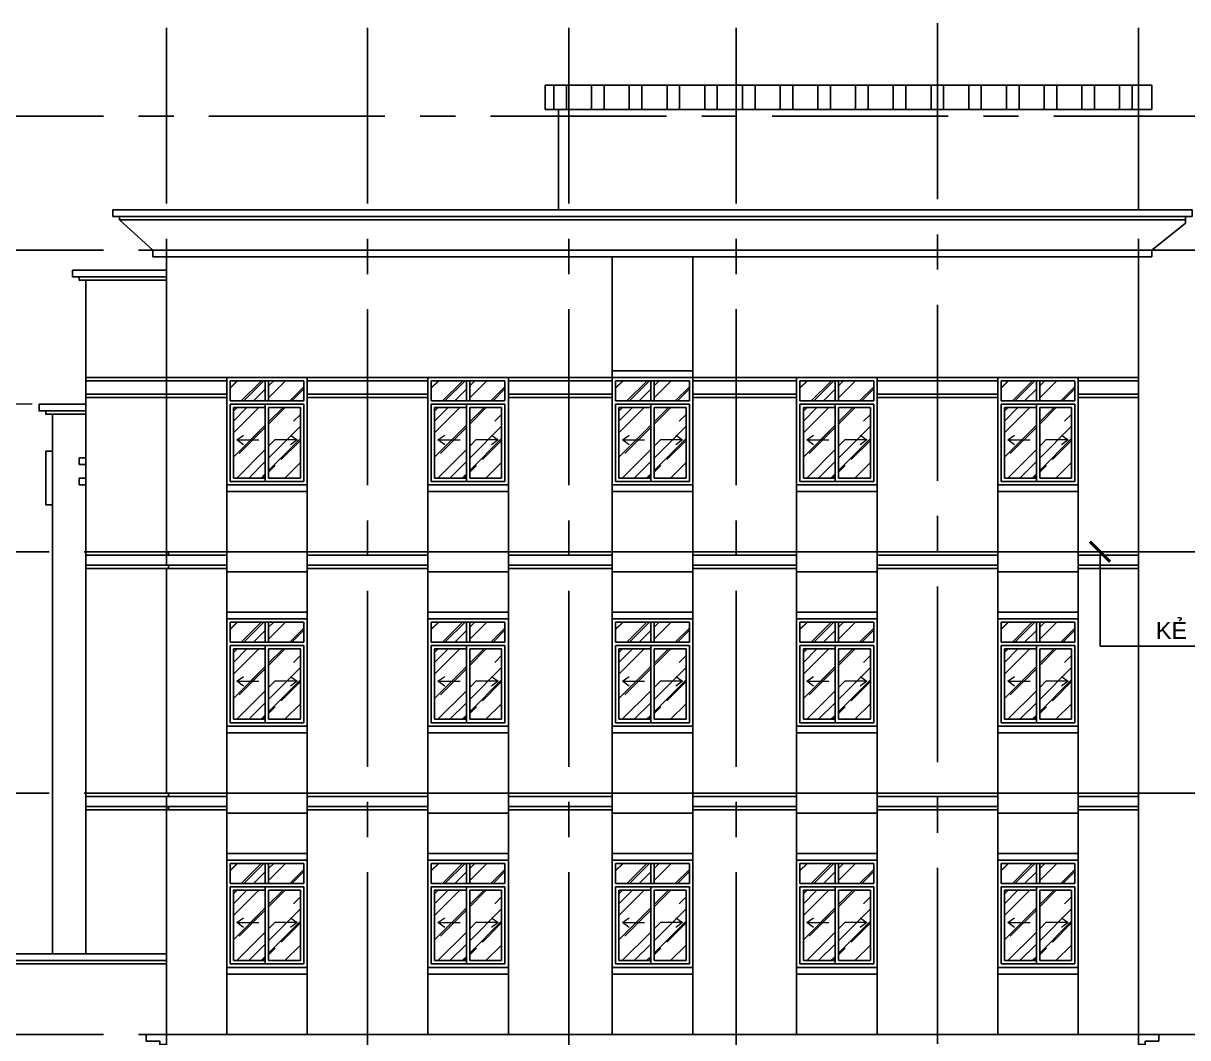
# Model space of a CAD drawing. Header units: inches. Extents: x 452443 to 881249, y 975131 to 1198310.
# Drawn here: x 659566 to 676933, y 1040460 to 1055594 of the extents above; entities that cross this region are included whole.
import ezdxf

# ---------------------------------------------------------------- set-up
doc = ezdxf.new("R2010")
doc.units = ezdxf.units.IN
doc.header["$LTSCALE"] = 3.5
doc.header["$MEASUREMENT"] = 0
doc.linetypes.add('CENTER', pattern=[2, 1.25, -0.25, 0.25, -0.25])
for name, color, linetype in [('DOOR-84', 84, 'Continuous'), ('hatch', 4, 'Continuous'), ('hatch vl', 4, 'Continuous'), ('Netthay_126', 126, 'Continuous'), ('thuocdo', 3, 'Continuous'), ('Truc', 252, 'Continuous')]:
    doc.layers.add(name, color=color, linetype=linetype)
doc.styles.add('chu 1', font='VHELVEN0.TTF')
doc.styles.add('romand', font='romand.shx')
doc.dimstyles.new('TL100', dxfattribs={"dimscale": 100, "dimtxt": 2.5, "dimasz": 2, "dimexe": 2, "dimexo": 1, "dimgap": 1, "dimtad": 1, "dimdec": 0, "dimzin": 0, "dimdsep": 46, "dimtxsty": 'romand', "dimblk": 'ARCHTICK', "dimcen": 2, "dimdle": 2, "dimclrd": 256, "dimclre": 256, "dimclrt": 7, "dimadec": 0, "dimazin": 0, "dimtfac": 0.004, "dimtdec": 0, "dimtmove": 2, "dimatfit": 3, "dimfxl": 1, "dimtolj": 1, "dimtzin": 0, "dimlwd": 20, "dimlwe": 20, "dimarcsym": 1})
doc.dimstyles.new('TL20...', dxfattribs={"dimscale": 20, "dimtxt": 2.5, "dimasz": 2, "dimexe": 2, "dimexo": 2, "dimgap": 1, "dimtad": 1, "dimdec": 0, "dimzin": 0, "dimdsep": 46, "dimtxsty": 'chu 1', "dimblk": 'ARCHTICK', "dimcen": 2, "dimdle": 2, "dimclrd": 256, "dimclre": 256, "dimclrt": 256, "dimadec": 1, "dimazin": 0, "dimtfac": 1, "dimtdec": 0, "dimtix": 1, "dimtofl": 0, "dimtmove": 0, "dimatfit": 3, "dimldrblk": 'ARCHTICK', "dimfxl": 10, "dimfxlon": 1, "dimtolj": 1, "dimtzin": 0, "dimlwd": -1, "dimarcsym": 0})

# ---------------------------------------------------------------- blocks, each defined once
blk = doc.blocks.new('_ArchTick')
at = {"color": 0, "linetype": 'ByBlock', "const_width": 0.15}
blk.add_lwpolyline([(-0.5, -0.5), (0.5, 0.5)], dxfattribs=at)
blk = doc.blocks.new('*D2289')
at = {"layer": 'DEFPOINTS', "color": 0}
for p in [(651608, 1049910), (659800, 1049910), (652308, 1047710)]:
    blk.add_point(p, dxfattribs=at)
at = {"layer": 'thuocdo', "linetype": 'Continuous', "lineweight": 20}
for p, q in [((651608, 1047510), (651608, 1050110)), ((659700, 1049910), (651408, 1049910)), ((652208, 1047710), (651408, 1047710))]:
    blk.add_line(p, q, dxfattribs=at)
at = {"layer": 'thuocdo', "lineweight": 20, "xscale": 200, "yscale": 200, "zscale": 200}
for p, rotation in [((651608, 1049910), 90), ((651608, 1047710), 270)]:
    blk.add_blockref('_ArchTick', p, dxfattribs=dict(at, rotation=rotation))
at = {"layer": 'thuocdo', "color": 7, "insert": (651383, 1048810), "char_height": 250, "attachment_point": 5, "rotation": 90, "style": 'romand'}
blk.add_mtext('\\A1;2200', dxfattribs=at)
blk = doc.blocks.new('*D2290')
at = {"layer": 'DEFPOINTS', "color": 0}
for p in [(651608, 1051910), (652308, 1051910), (659800, 1049910)]:
    blk.add_point(p, dxfattribs=at)
at = {"layer": 'thuocdo', "linetype": 'Continuous', "lineweight": 20}
for p, q in [((651608, 1049710), (651608, 1052110)), ((652208, 1051910), (651408, 1051910)), ((659700, 1049910), (651408, 1049910))]:
    blk.add_line(p, q, dxfattribs=at)
at = {"layer": 'thuocdo', "lineweight": 20, "xscale": 200, "yscale": 200, "zscale": 200}
for p, rotation in [((651608, 1051910), 90), ((651608, 1049910), 270)]:
    blk.add_blockref('_ArchTick', p, dxfattribs=dict(at, rotation=rotation))
at = {"layer": 'thuocdo', "color": 7, "insert": (651383, 1050910), "char_height": 250, "attachment_point": 5, "rotation": 90, "style": 'romand'}
blk.add_mtext('\\A1;2000', dxfattribs=at)

msp = doc.modelspace()

# ---------------------------------------------------------------- hatches: boundary and pattern name
at = {"layer": 'hatch'}
h = msp.add_hatch(dxfattribs=at)
h.set_pattern_fill('ANSI32', color=256, scale=1500, angle=45)
h.set_pattern_definition([(90, (741166.6, 1081549.5), (-562.5, 1e-13), []), (90, (741354.1, 1081737), (-562.5, 1e-13), [])])
h.paths.add_polyline_path([(676400.3, 1054310.1), (676400.3, 1054669.2), (667350.3, 1054669.2), (667350.3, 1054310.1)])
at = {"layer": 'hatch vl'}
h = msp.add_hatch(dxfattribs=at)
h.set_pattern_fill('AR-RROOF', color=256, scale=15, angle=45)
h.set_pattern_definition([(45, (1044331.3, 1883357.13), (323.28922, 862.10459), [5715, -762, 1905, -381]), (45, (1044554.9, 1883850.15), (-627.7199, 88.90454), [1143, -125.73, 2286, -285.75]), (45, (1044237, 1883720.83), (1220.41681, 1581.4231), [3048, -533.4, 1524, -381])])
h.paths.add_polyline_path([(662700.3, 1048810.4), (663175.3, 1048810.4), (663175.3, 1049860.4), (662700.3, 1049860.4)])
h.paths.add_polyline_path([(663225.3, 1048810.4), (663700.3, 1048810.4), (663700.3, 1049860.4), (663225.3, 1049860.4)])
h.paths.add_polyline_path([(663175.3, 1049960.4), (663175.3, 1050260.4), (662650.3, 1050260.4), (662650.3, 1049960.4)])
h.paths.add_polyline_path([(663225.3, 1050260.4), (663225.3, 1049960.4), (663750.3, 1049960.4), (663750.3, 1050260.4)])
h = msp.add_hatch(dxfattribs=at)
h.set_pattern_fill('AR-RROOF', color=256, scale=15, angle=45)
h.set_pattern_definition([(45, (1047331.3, 1883357.13), (323.28922, 862.10459), [5715, -762, 1905, -381]), (45, (1047554.9, 1883850.15), (-627.7199, 88.90454), [1143, -125.73, 2286, -285.75]), (45, (1047237, 1883720.83), (1220.41681, 1581.4231), [3048, -533.4, 1524, -381])])
h.paths.add_polyline_path([(665700.3, 1048810.4), (666175.3, 1048810.4), (666175.3, 1049860.4), (665700.3, 1049860.4)])
h.paths.add_polyline_path([(666225.3, 1048810.4), (666700.3, 1048810.4), (666700.3, 1049860.4), (666225.3, 1049860.4)])
h.paths.add_polyline_path([(666175.3, 1049960.4), (666175.3, 1050260.4), (665650.3, 1050260.4), (665650.3, 1049960.4)])
h.paths.add_polyline_path([(666225.3, 1050260.4), (666225.3, 1049960.4), (666750.3, 1049960.4), (666750.3, 1050260.4)])
h = msp.add_hatch(dxfattribs=at)
h.set_pattern_fill('AR-RROOF', color=256, scale=15, angle=45)
h.set_pattern_definition([(45, (1050081.3, 1883357.13), (323.28922, 862.10459), [5715, -762, 1905, -381]), (45, (1050304.9, 1883850.15), (-627.7199, 88.90454), [1143, -125.73, 2286, -285.75]), (45, (1049987, 1883720.83), (1220.41681, 1581.4231), [3048, -533.4, 1524, -381])])
h.paths.add_polyline_path([(668450.3, 1048810.4), (668925.3, 1048810.4), (668925.3, 1049860.4), (668450.3, 1049860.4)])
h.paths.add_polyline_path([(668975.3, 1048810.4), (669450.3, 1048810.4), (669450.3, 1049860.4), (668975.3, 1049860.4)])
h.paths.add_polyline_path([(668925.3, 1049960.4), (668925.3, 1050260.4), (668400.3, 1050260.4), (668400.3, 1049960.4)])
h.paths.add_polyline_path([(668975.3, 1050260.4), (668975.3, 1049960.4), (669500.3, 1049960.4), (669500.3, 1050260.4)])
h = msp.add_hatch(dxfattribs=at)
h.set_pattern_fill('AR-RROOF', color=256, scale=15, angle=45)
h.set_pattern_definition([(45, (1052831.3, 1883357.13), (323.28922, 862.10459), [5715, -762, 1905, -381]), (45, (1053054.9, 1883850.15), (-627.7199, 88.90454), [1143, -125.73, 2286, -285.75]), (45, (1052737, 1883720.83), (1220.41681, 1581.4231), [3048, -533.4, 1524, -381])])
h.paths.add_polyline_path([(671200.3, 1048810.4), (671675.3, 1048810.4), (671675.3, 1049860.4), (671200.3, 1049860.4)])
h.paths.add_polyline_path([(671725.3, 1048810.4), (672200.3, 1048810.4), (672200.3, 1049860.4), (671725.3, 1049860.4)])
h.paths.add_polyline_path([(671675.3, 1049960.4), (671675.3, 1050260.4), (671150.3, 1050260.4), (671150.3, 1049960.4)])
h.paths.add_polyline_path([(671725.3, 1050260.4), (671725.3, 1049960.4), (672250.3, 1049960.4), (672250.3, 1050260.4)])
h = msp.add_hatch(dxfattribs=at)
h.set_pattern_fill('AR-RROOF', color=256, scale=15, angle=45)
h.set_pattern_definition([(45, (1055831.3, 1883357.13), (323.28922, 862.10459), [5715, -762, 1905, -381]), (45, (1056054.9, 1883850.15), (-627.7199, 88.90454), [1143, -125.73, 2286, -285.75]), (45, (1055737, 1883720.83), (1220.41681, 1581.4231), [3048, -533.4, 1524, -381])])
h.paths.add_polyline_path([(674200.3, 1048810.4), (674675.3, 1048810.4), (674675.3, 1049860.4), (674200.3, 1049860.4)])
h.paths.add_polyline_path([(674725.3, 1048810.4), (675200.3, 1048810.4), (675200.3, 1049860.4), (674725.3, 1049860.4)])
h.paths.add_polyline_path([(674675.3, 1049960.4), (674675.3, 1050260.4), (674150.3, 1050260.4), (674150.3, 1049960.4)])
h.paths.add_polyline_path([(674725.3, 1050260.4), (674725.3, 1049960.4), (675250.3, 1049960.4), (675250.3, 1050260.4)])
h = msp.add_hatch(dxfattribs=at)
h.set_pattern_fill('AR-RROOF', color=256, scale=15, angle=45)
h.set_pattern_definition([(45, (1044331.3, 1879757.13), (323.28922, 862.10459), [5715, -762, 1905, -381]), (45, (1044554.9, 1880250.15), (-627.7199, 88.90454), [1143, -125.73, 2286, -285.75]), (45, (1044237, 1880120.83), (1220.41681, 1581.4231), [3048, -533.4, 1524, -381])])
h.paths.add_polyline_path([(662700.3, 1045210.4), (663175.3, 1045210.4), (663175.3, 1046260.4), (662700.3, 1046260.4)])
h.paths.add_polyline_path([(663225.3, 1045210.4), (663700.3, 1045210.4), (663700.3, 1046260.4), (663225.3, 1046260.4)])
h.paths.add_polyline_path([(663175.3, 1046360.4), (663175.3, 1046660.4), (662650.3, 1046660.4), (662650.3, 1046360.4)])
h.paths.add_polyline_path([(663225.3, 1046660.4), (663225.3, 1046360.4), (663750.3, 1046360.4), (663750.3, 1046660.4)])
h = msp.add_hatch(dxfattribs=at)
h.set_pattern_fill('AR-RROOF', color=256, scale=15, angle=45)
h.set_pattern_definition([(45, (1047331.3, 1879757.13), (323.28922, 862.10459), [5715, -762, 1905, -381]), (45, (1047554.9, 1880250.15), (-627.7199, 88.90454), [1143, -125.73, 2286, -285.75]), (45, (1047237, 1880120.83), (1220.41681, 1581.4231), [3048, -533.4, 1524, -381])])
h.paths.add_polyline_path([(665700.3, 1045210.4), (666175.3, 1045210.4), (666175.3, 1046260.4), (665700.3, 1046260.4)])
h.paths.add_polyline_path([(666225.3, 1045210.4), (666700.3, 1045210.4), (666700.3, 1046260.4), (666225.3, 1046260.4)])
h.paths.add_polyline_path([(666175.3, 1046360.4), (666175.3, 1046660.4), (665650.3, 1046660.4), (665650.3, 1046360.4)])
h.paths.add_polyline_path([(666225.3, 1046660.4), (666225.3, 1046360.4), (666750.3, 1046360.4), (666750.3, 1046660.4)])
h = msp.add_hatch(dxfattribs=at)
h.set_pattern_fill('AR-RROOF', color=256, scale=15, angle=45)
h.set_pattern_definition([(45, (1050081.3, 1879757.13), (323.28922, 862.10459), [5715, -762, 1905, -381]), (45, (1050304.9, 1880250.15), (-627.7199, 88.90454), [1143, -125.73, 2286, -285.75]), (45, (1049987, 1880120.83), (1220.41681, 1581.4231), [3048, -533.4, 1524, -381])])
h.paths.add_polyline_path([(668450.3, 1045210.4), (668925.3, 1045210.4), (668925.3, 1046260.4), (668450.3, 1046260.4)])
h.paths.add_polyline_path([(668975.3, 1045210.4), (669450.3, 1045210.4), (669450.3, 1046260.4), (668975.3, 1046260.4)])
h.paths.add_polyline_path([(668925.3, 1046360.4), (668925.3, 1046660.4), (668400.3, 1046660.4), (668400.3, 1046360.4)])
h.paths.add_polyline_path([(668975.3, 1046660.4), (668975.3, 1046360.4), (669500.3, 1046360.4), (669500.3, 1046660.4)])
h = msp.add_hatch(dxfattribs=at)
h.set_pattern_fill('AR-RROOF', color=256, scale=15, angle=45)
h.set_pattern_definition([(45, (1052831.3, 1879757.13), (323.28922, 862.10459), [5715, -762, 1905, -381]), (45, (1053054.9, 1880250.15), (-627.7199, 88.90454), [1143, -125.73, 2286, -285.75]), (45, (1052737, 1880120.83), (1220.41681, 1581.4231), [3048, -533.4, 1524, -381])])
h.paths.add_polyline_path([(671200.3, 1045210.4), (671675.3, 1045210.4), (671675.3, 1046260.4), (671200.3, 1046260.4)])
h.paths.add_polyline_path([(671725.3, 1045210.4), (672200.3, 1045210.4), (672200.3, 1046260.4), (671725.3, 1046260.4)])
h.paths.add_polyline_path([(671675.3, 1046360.4), (671675.3, 1046660.4), (671150.3, 1046660.4), (671150.3, 1046360.4)])
h.paths.add_polyline_path([(671725.3, 1046660.4), (671725.3, 1046360.4), (672250.3, 1046360.4), (672250.3, 1046660.4)])
h = msp.add_hatch(dxfattribs=at)
h.set_pattern_fill('AR-RROOF', color=256, scale=15, angle=45)
h.set_pattern_definition([(45, (1055831.3, 1879757.13), (323.28922, 862.10459), [5715, -762, 1905, -381]), (45, (1056054.9, 1880250.15), (-627.7199, 88.90454), [1143, -125.73, 2286, -285.75]), (45, (1055737, 1880120.83), (1220.41681, 1581.4231), [3048, -533.4, 1524, -381])])
h.paths.add_polyline_path([(674200.3, 1045210.4), (674675.3, 1045210.4), (674675.3, 1046260.4), (674200.3, 1046260.4)])
h.paths.add_polyline_path([(674725.3, 1045210.4), (675200.3, 1045210.4), (675200.3, 1046260.4), (674725.3, 1046260.4)])
h.paths.add_polyline_path([(674675.3, 1046360.4), (674675.3, 1046660.4), (674150.3, 1046660.4), (674150.3, 1046360.4)])
h.paths.add_polyline_path([(674725.3, 1046660.4), (674725.3, 1046360.4), (675250.3, 1046360.4), (675250.3, 1046660.4)])
h = msp.add_hatch(dxfattribs=at)
h.set_pattern_fill('AR-RROOF', color=256, scale=15, angle=45)
h.set_pattern_definition([(45, (1044331.3, 1876157.13), (323.28922, 862.10459), [5715, -762, 1905, -381]), (45, (1044554.9, 1876650.15), (-627.7199, 88.90454), [1143, -125.73, 2286, -285.75]), (45, (1044237, 1876520.83), (1220.41681, 1581.4231), [3048, -533.4, 1524, -381])])
h.paths.add_polyline_path([(662700.3, 1041610.4), (663175.3, 1041610.4), (663175.3, 1042660.4), (662700.3, 1042660.4)])
h.paths.add_polyline_path([(663225.3, 1041610.4), (663700.3, 1041610.4), (663700.3, 1042660.4), (663225.3, 1042660.4)])
h.paths.add_polyline_path([(663175.3, 1042760.4), (663175.3, 1043060.4), (662650.3, 1043060.4), (662650.3, 1042760.4)])
h.paths.add_polyline_path([(663225.3, 1043060.4), (663225.3, 1042760.4), (663750.3, 1042760.4), (663750.3, 1043060.4)])
h = msp.add_hatch(dxfattribs=at)
h.set_pattern_fill('AR-RROOF', color=256, scale=15, angle=45)
h.set_pattern_definition([(45, (1047331.3, 1876157.13), (323.28922, 862.10459), [5715, -762, 1905, -381]), (45, (1047554.9, 1876650.15), (-627.7199, 88.90454), [1143, -125.73, 2286, -285.75]), (45, (1047237, 1876520.83), (1220.41681, 1581.4231), [3048, -533.4, 1524, -381])])
h.paths.add_polyline_path([(665700.3, 1041610.4), (666175.3, 1041610.4), (666175.3, 1042660.4), (665700.3, 1042660.4)])
h.paths.add_polyline_path([(666225.3, 1041610.4), (666700.3, 1041610.4), (666700.3, 1042660.4), (666225.3, 1042660.4)])
h.paths.add_polyline_path([(666175.3, 1042760.4), (666175.3, 1043060.4), (665650.3, 1043060.4), (665650.3, 1042760.4)])
h.paths.add_polyline_path([(666225.3, 1043060.4), (666225.3, 1042760.4), (666750.3, 1042760.4), (666750.3, 1043060.4)])
h = msp.add_hatch(dxfattribs=at)
h.set_pattern_fill('AR-RROOF', color=256, scale=15, angle=45)
h.set_pattern_definition([(45, (1050081.3, 1876157.13), (323.28922, 862.10459), [5715, -762, 1905, -381]), (45, (1050304.9, 1876650.15), (-627.7199, 88.90454), [1143, -125.73, 2286, -285.75]), (45, (1049987, 1876520.83), (1220.41681, 1581.4231), [3048, -533.4, 1524, -381])])
h.paths.add_polyline_path([(668450.3, 1041610.4), (668925.3, 1041610.4), (668925.3, 1042660.4), (668450.3, 1042660.4)])
h.paths.add_polyline_path([(668975.3, 1041610.4), (669450.3, 1041610.4), (669450.3, 1042660.4), (668975.3, 1042660.4)])
h.paths.add_polyline_path([(668925.3, 1042760.4), (668925.3, 1043060.4), (668400.3, 1043060.4), (668400.3, 1042760.4)])
h.paths.add_polyline_path([(668975.3, 1043060.4), (668975.3, 1042760.4), (669500.3, 1042760.4), (669500.3, 1043060.4)])
h = msp.add_hatch(dxfattribs=at)
h.set_pattern_fill('AR-RROOF', color=256, scale=15, angle=45)
h.set_pattern_definition([(45, (1052831.3, 1876157.13), (323.28922, 862.10459), [5715, -762, 1905, -381]), (45, (1053054.9, 1876650.15), (-627.7199, 88.90454), [1143, -125.73, 2286, -285.75]), (45, (1052737, 1876520.83), (1220.41681, 1581.4231), [3048, -533.4, 1524, -381])])
h.paths.add_polyline_path([(671200.3, 1041610.4), (671675.3, 1041610.4), (671675.3, 1042660.4), (671200.3, 1042660.4)])
h.paths.add_polyline_path([(671725.3, 1041610.4), (672200.3, 1041610.4), (672200.3, 1042660.4), (671725.3, 1042660.4)])
h.paths.add_polyline_path([(671675.3, 1042760.4), (671675.3, 1043060.4), (671150.3, 1043060.4), (671150.3, 1042760.4)])
h.paths.add_polyline_path([(671725.3, 1043060.4), (671725.3, 1042760.4), (672250.3, 1042760.4), (672250.3, 1043060.4)])
h = msp.add_hatch(dxfattribs=at)
h.set_pattern_fill('AR-RROOF', color=256, scale=15, angle=45)
h.set_pattern_definition([(45, (1055831.3, 1876157.13), (323.28922, 862.10459), [5715, -762, 1905, -381]), (45, (1056054.9, 1876650.15), (-627.7199, 88.90454), [1143, -125.73, 2286, -285.75]), (45, (1055737, 1876520.83), (1220.41681, 1581.4231), [3048, -533.4, 1524, -381])])
h.paths.add_polyline_path([(674200.3, 1041610.4), (674675.3, 1041610.4), (674675.3, 1042660.4), (674200.3, 1042660.4)])
h.paths.add_polyline_path([(674725.3, 1041610.4), (675200.3, 1041610.4), (675200.3, 1042660.4), (674725.3, 1042660.4)])
h.paths.add_polyline_path([(674675.3, 1042760.4), (674675.3, 1043060.4), (674150.3, 1043060.4), (674150.3, 1042760.4)])
h.paths.add_polyline_path([(674725.3, 1043060.4), (674725.3, 1042760.4), (675250.3, 1042760.4), (675250.3, 1043060.4)])

# ---------------------------------------------------------------- linework, layer by layer
at = {"layer": 'DOOR-84'}
for p, q in [((662600.3, 1048710.4), (662600.3, 1050310.4)), ((662600.3, 1050310.4), (663800.3, 1050310.4)), ((662650.3, 1049960.4), (662650.3, 1050260.4)), ((662650.3, 1050260.4), (663750.3, 1050260.4)), ((663750.3, 1050260.4), (663750.3, 1049960.4)), ((665600.3, 1048710.4), (665600.3, 1050310.4)), ((665600.3, 1050310.4), (666800.3, 1050310.4)), ((665650.3, 1049960.4), (665650.3, 1050260.4)), ((665650.3, 1050260.4), (666750.3, 1050260.4)), ((666750.3, 1050260.4), (666750.3, 1049960.4)), ((668350.3, 1048710.4), (668350.3, 1050310.4)), ((668350.3, 1050310.4), (669550.3, 1050310.4)), ((668400.3, 1049960.4), (668400.3, 1050260.4)), ((668400.3, 1050260.4), (669500.3, 1050260.4)), ((669500.3, 1050260.4), (669500.3, 1049960.4)), ((671100.3, 1048710.4), (671100.3, 1050310.4)), ((671100.3, 1050310.4), (672300.3, 1050310.4)), ((671150.3, 1049960.4), (671150.3, 1050260.4)), ((671150.3, 1050260.4), (672250.3, 1050260.4)), ((672250.3, 1050260.4), (672250.3, 1049960.4)), ((674100.3, 1048710.4), (674100.3, 1050310.4)), ((674100.3, 1050310.4), (675300.3, 1050310.4)), ((674150.3, 1049960.4), (674150.3, 1050260.4)), ((674150.3, 1050260.4), (675250.3, 1050260.4)), ((675250.3, 1050260.4), (675250.3, 1049960.4)), ((662650.3, 1049960.4), (663750.3, 1049960.4)), ((662650.3, 1048760.4), (662650.3, 1049910.4)), ((662650.3, 1049910.4), (663750.3, 1049910.4)), ((662700.3, 1048810.4), (662700.3, 1049860.4)), ((662700.3, 1049860.4), (663175.3, 1049860.4)), ((663225.3, 1049860.4), (663700.3, 1049860.4)), ((663700.3, 1049860.4), (663700.3, 1048810.4)), ((663750.3, 1049910.4), (663750.3, 1048760.4)), ((665650.3, 1049960.4), (666750.3, 1049960.4)), ((665650.3, 1048760.4), (665650.3, 1049910.4)), ((665650.3, 1049910.4), (666750.3, 1049910.4)), ((665700.3, 1048810.4), (665700.3, 1049860.4)), ((665700.3, 1049860.4), (666175.3, 1049860.4)), ((666225.3, 1049860.4), (666700.3, 1049860.4)), ((666700.3, 1049860.4), (666700.3, 1048810.4)), ((666750.3, 1049910.4), (666750.3, 1048760.4)), ((668400.3, 1049960.4), (669500.3, 1049960.4)), ((668400.3, 1048760.4), (668400.3, 1049910.4)), ((668400.3, 1049910.4), (669500.3, 1049910.4)), ((668450.3, 1048810.4), (668450.3, 1049860.4)), ((668450.3, 1049860.4), (668925.3, 1049860.4)), ((668975.3, 1049860.4), (669450.3, 1049860.4)), ((669450.3, 1049860.4), (669450.3, 1048810.4)), ((669500.3, 1049910.4), (669500.3, 1048760.4)), ((671150.3, 1049960.4), (672250.3, 1049960.4)), ((671150.3, 1048760.4), (671150.3, 1049910.4)), ((671150.3, 1049910.4), (672250.3, 1049910.4)), ((671200.3, 1048810.4), (671200.3, 1049860.4)), ((671200.3, 1049860.4), (671675.3, 1049860.4)), ((671725.3, 1049860.4), (672200.3, 1049860.4)), ((672200.3, 1049860.4), (672200.3, 1048810.4)), ((672250.3, 1049910.4), (672250.3, 1048760.4)), ((674150.3, 1049960.4), (675250.3, 1049960.4)), ((674150.3, 1048760.4), (674150.3, 1049910.4)), ((674150.3, 1049910.4), (675250.3, 1049910.4)), ((674200.3, 1048810.4), (674200.3, 1049860.4)), ((674200.3, 1049860.4), (674675.3, 1049860.4)), ((674725.3, 1049860.4), (675200.3, 1049860.4)), ((675200.3, 1049860.4), (675200.3, 1048810.4)), ((675250.3, 1049910.4), (675250.3, 1048760.4)), ((663175.3, 1048810.4), (662700.3, 1048810.4)), ((663700.3, 1048810.4), (663225.3, 1048810.4)), ((666175.3, 1048810.4), (665700.3, 1048810.4)), ((666700.3, 1048810.4), (666225.3, 1048810.4)), ((668925.3, 1048810.4), (668450.3, 1048810.4)), ((669450.3, 1048810.4), (668975.3, 1048810.4)), ((671675.3, 1048810.4), (671200.3, 1048810.4)), ((672200.3, 1048810.4), (671725.3, 1048810.4)), ((674675.3, 1048810.4), (674200.3, 1048810.4)), ((675200.3, 1048810.4), (674725.3, 1048810.4)), ((663800.3, 1048710.4), (662600.3, 1048710.4)), ((663750.3, 1048760.4), (662650.3, 1048760.4)), ((666800.3, 1048710.4), (665600.3, 1048710.4)), ((666750.3, 1048760.4), (665650.3, 1048760.4)), ((669550.3, 1048710.4), (668350.3, 1048710.4)), ((669500.3, 1048760.4), (668400.3, 1048760.4)), ((672300.3, 1048710.4), (671100.3, 1048710.4)), ((672250.3, 1048760.4), (671150.3, 1048760.4)), ((675300.3, 1048710.4), (674100.3, 1048710.4)), ((675250.3, 1048760.4), (674150.3, 1048760.4)), ((662600.3, 1045110.4), (662600.3, 1046710.4)), ((662600.3, 1046710.4), (663800.3, 1046710.4)), ((665600.3, 1045110.4), (665600.3, 1046710.4)), ((665600.3, 1046710.4), (666800.3, 1046710.4)), ((668350.3, 1045110.4), (668350.3, 1046710.4)), ((668350.3, 1046710.4), (669550.3, 1046710.4)), ((671100.3, 1045110.4), (671100.3, 1046710.4)), ((671100.3, 1046710.4), (672300.3, 1046710.4)), ((674100.3, 1045110.4), (674100.3, 1046710.4)), ((674100.3, 1046710.4), (675300.3, 1046710.4)), ((662650.3, 1046360.4), (662650.3, 1046660.4)), ((662650.3, 1046660.4), (663750.3, 1046660.4)), ((663750.3, 1046660.4), (663750.3, 1046360.4)), ((665650.3, 1046360.4), (665650.3, 1046660.4)), ((665650.3, 1046660.4), (666750.3, 1046660.4)), ((666750.3, 1046660.4), (666750.3, 1046360.4)), ((668400.3, 1046360.4), (668400.3, 1046660.4)), ((668400.3, 1046660.4), (669500.3, 1046660.4)), ((669500.3, 1046660.4), (669500.3, 1046360.4)), ((671150.3, 1046360.4), (671150.3, 1046660.4)), ((671150.3, 1046660.4), (672250.3, 1046660.4)), ((672250.3, 1046660.4), (672250.3, 1046360.4)), ((674150.3, 1046360.4), (674150.3, 1046660.4)), ((674150.3, 1046660.4), (675250.3, 1046660.4)), ((675250.3, 1046660.4), (675250.3, 1046360.4)), ((662650.3, 1046360.4), (663750.3, 1046360.4)), ((662650.3, 1045160.4), (662650.3, 1046310.4)), ((662650.3, 1046310.4), (663750.3, 1046310.4)), ((662700.3, 1045210.4), (662700.3, 1046260.4)), ((662700.3, 1046260.4), (663175.3, 1046260.4)), ((663225.3, 1046260.4), (663700.3, 1046260.4)), ((663700.3, 1046260.4), (663700.3, 1045210.4)), ((663750.3, 1046310.4), (663750.3, 1045160.4)), ((665650.3, 1046360.4), (666750.3, 1046360.4)), ((665650.3, 1045160.4), (665650.3, 1046310.4)), ((665650.3, 1046310.4), (666750.3, 1046310.4)), ((665700.3, 1045210.4), (665700.3, 1046260.4)), ((665700.3, 1046260.4), (666175.3, 1046260.4)), ((666225.3, 1046260.4), (666700.3, 1046260.4)), ((666700.3, 1046260.4), (666700.3, 1045210.4)), ((666750.3, 1046310.4), (666750.3, 1045160.4)), ((668400.3, 1046360.4), (669500.3, 1046360.4)), ((668400.3, 1045160.4), (668400.3, 1046310.4)), ((668400.3, 1046310.4), (669500.3, 1046310.4)), ((668450.3, 1045210.4), (668450.3, 1046260.4)), ((668450.3, 1046260.4), (668925.3, 1046260.4)), ((668975.3, 1046260.4), (669450.3, 1046260.4)), ((669450.3, 1046260.4), (669450.3, 1045210.4)), ((669500.3, 1046310.4), (669500.3, 1045160.4)), ((671150.3, 1046360.4), (672250.3, 1046360.4)), ((671150.3, 1045160.4), (671150.3, 1046310.4)), ((671150.3, 1046310.4), (672250.3, 1046310.4)), ((671200.3, 1045210.4), (671200.3, 1046260.4)), ((671200.3, 1046260.4), (671675.3, 1046260.4)), ((671725.3, 1046260.4), (672200.3, 1046260.4)), ((672200.3, 1046260.4), (672200.3, 1045210.4)), ((672250.3, 1046310.4), (672250.3, 1045160.4)), ((674150.3, 1046360.4), (675250.3, 1046360.4)), ((674150.3, 1045160.4), (674150.3, 1046310.4)), ((674150.3, 1046310.4), (675250.3, 1046310.4)), ((674200.3, 1045210.4), (674200.3, 1046260.4)), ((674200.3, 1046260.4), (674675.3, 1046260.4)), ((674725.3, 1046260.4), (675200.3, 1046260.4)), ((675200.3, 1046260.4), (675200.3, 1045210.4)), ((675250.3, 1046310.4), (675250.3, 1045160.4)), ((663750.3, 1045160.4), (662650.3, 1045160.4)), ((663175.3, 1045210.4), (662700.3, 1045210.4)), ((663700.3, 1045210.4), (663225.3, 1045210.4)), ((666750.3, 1045160.4), (665650.3, 1045160.4)), ((666175.3, 1045210.4), (665700.3, 1045210.4)), ((666700.3, 1045210.4), (666225.3, 1045210.4)), ((669500.3, 1045160.4), (668400.3, 1045160.4)), ((668925.3, 1045210.4), (668450.3, 1045210.4)), ((669450.3, 1045210.4), (668975.3, 1045210.4)), ((672250.3, 1045160.4), (671150.3, 1045160.4)), ((671675.3, 1045210.4), (671200.3, 1045210.4)), ((672200.3, 1045210.4), (671725.3, 1045210.4)), ((675250.3, 1045160.4), (674150.3, 1045160.4)), ((674675.3, 1045210.4), (674200.3, 1045210.4)), ((675200.3, 1045210.4), (674725.3, 1045210.4)), ((663800.3, 1045110.4), (662600.3, 1045110.4)), ((666800.3, 1045110.4), (665600.3, 1045110.4)), ((669550.3, 1045110.4), (668350.3, 1045110.4)), ((672300.3, 1045110.4), (671100.3, 1045110.4)), ((675300.3, 1045110.4), (674100.3, 1045110.4)), ((662600.3, 1041510.4), (662600.3, 1043110.4)), ((662600.3, 1043110.4), (663800.3, 1043110.4)), ((665600.3, 1041510.4), (665600.3, 1043110.4)), ((665600.3, 1043110.4), (666800.3, 1043110.4)), ((668350.3, 1041510.4), (668350.3, 1043110.4)), ((668350.3, 1043110.4), (669550.3, 1043110.4)), ((671100.3, 1041510.4), (671100.3, 1043110.4)), ((671100.3, 1043110.4), (672300.3, 1043110.4)), ((674100.3, 1041510.4), (674100.3, 1043110.4)), ((674100.3, 1043110.4), (675300.3, 1043110.4)), ((662650.3, 1042760.4), (662650.3, 1043060.4)), ((662650.3, 1043060.4), (663750.3, 1043060.4)), ((663750.3, 1043060.4), (663750.3, 1042760.4)), ((665650.3, 1042760.4), (665650.3, 1043060.4)), ((665650.3, 1043060.4), (666750.3, 1043060.4)), ((666750.3, 1043060.4), (666750.3, 1042760.4)), ((668400.3, 1042760.4), (668400.3, 1043060.4)), ((668400.3, 1043060.4), (669500.3, 1043060.4)), ((669500.3, 1043060.4), (669500.3, 1042760.4)), ((671150.3, 1042760.4), (671150.3, 1043060.4)), ((671150.3, 1043060.4), (672250.3, 1043060.4)), ((672250.3, 1043060.4), (672250.3, 1042760.4)), ((674150.3, 1042760.4), (674150.3, 1043060.4)), ((674150.3, 1043060.4), (675250.3, 1043060.4)), ((675250.3, 1043060.4), (675250.3, 1042760.4)), ((662650.3, 1042760.4), (663750.3, 1042760.4)), ((665650.3, 1042760.4), (666750.3, 1042760.4)), ((668400.3, 1042760.4), (669500.3, 1042760.4)), ((671150.3, 1042760.4), (672250.3, 1042760.4)), ((674150.3, 1042760.4), (675250.3, 1042760.4)), ((662650.3, 1041560.4), (662650.3, 1042710.4)), ((662650.3, 1042710.4), (663750.3, 1042710.4)), ((662700.3, 1041610.4), (662700.3, 1042660.4)), ((662700.3, 1042660.4), (663175.3, 1042660.4)), ((663225.3, 1042660.4), (663700.3, 1042660.4)), ((663700.3, 1042660.4), (663700.3, 1041610.4)), ((663750.3, 1042710.4), (663750.3, 1041560.4)), ((665650.3, 1041560.4), (665650.3, 1042710.4)), ((665650.3, 1042710.4), (666750.3, 1042710.4)), ((665700.3, 1041610.4), (665700.3, 1042660.4)), ((665700.3, 1042660.4), (666175.3, 1042660.4)), ((666225.3, 1042660.4), (666700.3, 1042660.4)), ((666700.3, 1042660.4), (666700.3, 1041610.4)), ((666750.3, 1042710.4), (666750.3, 1041560.4)), ((668400.3, 1041560.4), (668400.3, 1042710.4)), ((668400.3, 1042710.4), (669500.3, 1042710.4)), ((668450.3, 1041610.4), (668450.3, 1042660.4)), ((668450.3, 1042660.4), (668925.3, 1042660.4)), ((668975.3, 1042660.4), (669450.3, 1042660.4)), ((669450.3, 1042660.4), (669450.3, 1041610.4)), ((669500.3, 1042710.4), (669500.3, 1041560.4)), ((671150.3, 1041560.4), (671150.3, 1042710.4)), ((671150.3, 1042710.4), (672250.3, 1042710.4)), ((671200.3, 1041610.4), (671200.3, 1042660.4)), ((671200.3, 1042660.4), (671675.3, 1042660.4)), ((671725.3, 1042660.4), (672200.3, 1042660.4)), ((672200.3, 1042660.4), (672200.3, 1041610.4)), ((672250.3, 1042710.4), (672250.3, 1041560.4)), ((674150.3, 1041560.4), (674150.3, 1042710.4)), ((674150.3, 1042710.4), (675250.3, 1042710.4)), ((674200.3, 1041610.4), (674200.3, 1042660.4)), ((674200.3, 1042660.4), (674675.3, 1042660.4)), ((674725.3, 1042660.4), (675200.3, 1042660.4)), ((675200.3, 1042660.4), (675200.3, 1041610.4)), ((675250.3, 1042710.4), (675250.3, 1041560.4)), ((663800.3, 1041510.4), (662600.3, 1041510.4)), ((663750.3, 1041560.4), (662650.3, 1041560.4)), ((663175.3, 1041610.4), (662700.3, 1041610.4)), ((663700.3, 1041610.4), (663225.3, 1041610.4)), ((666800.3, 1041510.4), (665600.3, 1041510.4)), ((666750.3, 1041560.4), (665650.3, 1041560.4)), ((666175.3, 1041610.4), (665700.3, 1041610.4)), ((666700.3, 1041610.4), (666225.3, 1041610.4)), ((669550.3, 1041510.4), (668350.3, 1041510.4)), ((669500.3, 1041560.4), (668400.3, 1041560.4)), ((668925.3, 1041610.4), (668450.3, 1041610.4)), ((669450.3, 1041610.4), (668975.3, 1041610.4)), ((672300.3, 1041510.4), (671100.3, 1041510.4)), ((672250.3, 1041560.4), (671150.3, 1041560.4)), ((671675.3, 1041610.4), (671200.3, 1041610.4)), ((672200.3, 1041610.4), (671725.3, 1041610.4)), ((675300.3, 1041510.4), (674100.3, 1041510.4)), ((675250.3, 1041560.4), (674150.3, 1041560.4)), ((674675.3, 1041610.4), (674200.3, 1041610.4)), ((675200.3, 1041610.4), (674725.3, 1041610.4))]:
    msp.add_line(p, q, dxfattribs=at)
for points in [[(663175.3, 1050260.4), (663175.3, 1049960.4)], [(663225.3, 1050260.4), (663225.3, 1049960.4)], [(663800.3, 1050310.4), (663800.3, 1048710.4)], [(666175.3, 1050260.4), (666175.3, 1049960.4)], [(666225.3, 1050260.4), (666225.3, 1049960.4)], [(666800.3, 1050310.4), (666800.3, 1048710.4)], [(668925.3, 1050260.4), (668925.3, 1049960.4)], [(668975.3, 1050260.4), (668975.3, 1049960.4)], [(669550.3, 1050310.4), (669550.3, 1048710.4)], [(671675.3, 1050260.4), (671675.3, 1049960.4)], [(671725.3, 1050260.4), (671725.3, 1049960.4)], [(672300.3, 1050310.4), (672300.3, 1048710.4)], [(674675.3, 1050260.4), (674675.3, 1049960.4)], [(674725.3, 1050260.4), (674725.3, 1049960.4)], [(675300.3, 1050310.4), (675300.3, 1048710.4)], [(663175.3, 1049910.4), (663175.3, 1048760.4)], [(663225.3, 1049860.4), (663225.3, 1048810.4)], [(666175.3, 1049910.4), (666175.3, 1048760.4)], [(666225.3, 1049860.4), (666225.3, 1048810.4)], [(668925.3, 1049910.4), (668925.3, 1048760.4)], [(668975.3, 1049860.4), (668975.3, 1048810.4)], [(671675.3, 1049910.4), (671675.3, 1048760.4)], [(671725.3, 1049860.4), (671725.3, 1048810.4)], [(674675.3, 1049910.4), (674675.3, 1048760.4)], [(674725.3, 1049860.4), (674725.3, 1048810.4)], [(663800.3, 1046710.4), (663800.3, 1045110.4)], [(666800.3, 1046710.4), (666800.3, 1045110.4)], [(669550.3, 1046710.4), (669550.3, 1045110.4)], [(672300.3, 1046710.4), (672300.3, 1045110.4)], [(675300.3, 1046710.4), (675300.3, 1045110.4)], [(663175.3, 1046660.4), (663175.3, 1046360.4)], [(663225.3, 1046660.4), (663225.3, 1046360.4)], [(666175.3, 1046660.4), (666175.3, 1046360.4)], [(666225.3, 1046660.4), (666225.3, 1046360.4)], [(668925.3, 1046660.4), (668925.3, 1046360.4)], [(668975.3, 1046660.4), (668975.3, 1046360.4)], [(671675.3, 1046660.4), (671675.3, 1046360.4)], [(671725.3, 1046660.4), (671725.3, 1046360.4)], [(674675.3, 1046660.4), (674675.3, 1046360.4)], [(674725.3, 1046660.4), (674725.3, 1046360.4)], [(663175.3, 1046310.4), (663175.3, 1045160.4)], [(663225.3, 1046260.4), (663225.3, 1045210.4)], [(666175.3, 1046310.4), (666175.3, 1045160.4)], [(666225.3, 1046260.4), (666225.3, 1045210.4)], [(668925.3, 1046310.4), (668925.3, 1045160.4)], [(668975.3, 1046260.4), (668975.3, 1045210.4)], [(671675.3, 1046310.4), (671675.3, 1045160.4)], [(671725.3, 1046260.4), (671725.3, 1045210.4)], [(674675.3, 1046310.4), (674675.3, 1045160.4)], [(674725.3, 1046260.4), (674725.3, 1045210.4)], [(663800.3, 1043110.4), (663800.3, 1041510.4)], [(666800.3, 1043110.4), (666800.3, 1041510.4)], [(669550.3, 1043110.4), (669550.3, 1041510.4)], [(672300.3, 1043110.4), (672300.3, 1041510.4)], [(675300.3, 1043110.4), (675300.3, 1041510.4)], [(663175.3, 1043060.4), (663175.3, 1042760.4)], [(663225.3, 1043060.4), (663225.3, 1042760.4)], [(666175.3, 1043060.4), (666175.3, 1042760.4)], [(666225.3, 1043060.4), (666225.3, 1042760.4)], [(668925.3, 1043060.4), (668925.3, 1042760.4)], [(668975.3, 1043060.4), (668975.3, 1042760.4)], [(671675.3, 1043060.4), (671675.3, 1042760.4)], [(671725.3, 1043060.4), (671725.3, 1042760.4)], [(674675.3, 1043060.4), (674675.3, 1042760.4)], [(674725.3, 1043060.4), (674725.3, 1042760.4)], [(663175.3, 1042710.4), (663175.3, 1041560.4)], [(663225.3, 1042660.4), (663225.3, 1041610.4)], [(666175.3, 1042710.4), (666175.3, 1041560.4)], [(666225.3, 1042660.4), (666225.3, 1041610.4)], [(668925.3, 1042710.4), (668925.3, 1041560.4)], [(668975.3, 1042660.4), (668975.3, 1041610.4)], [(671675.3, 1042710.4), (671675.3, 1041560.4)], [(671725.3, 1042660.4), (671725.3, 1041610.4)], [(674675.3, 1042710.4), (674675.3, 1041560.4)], [(674725.3, 1042660.4), (674725.3, 1041610.4)]]:
    msp.add_lwpolyline(points, dxfattribs=at)
at = {"layer": 'hatch vl'}
for p, q in [((660500.3, 1050310.4), (662600.3, 1050310.4)), ((660500.3, 1050260.4), (662600.3, 1050260.4)), ((663800.3, 1050310.4), (665600.3, 1050310.4)), ((663800.3, 1050260.4), (665600.3, 1050260.4)), ((666800.3, 1050310.4), (668350.3, 1050310.4)), ((666800.3, 1050260.4), (668350.3, 1050260.4)), ((669550.3, 1050310.4), (671100.3, 1050310.4)), ((669550.3, 1050260.4), (671100.3, 1050260.4)), ((672300.3, 1050310.4), (674100.3, 1050310.4)), ((672300.3, 1050260.4), (674100.3, 1050260.4)), ((675300.3, 1050310.4), (676200.3, 1050310.4)), ((675300.3, 1050260.4), (676200.3, 1050260.4)), ((660500.3, 1050060.4), (662600.3, 1050060.4)), ((660500.3, 1050010.4), (662600.3, 1050010.4)), ((663800.3, 1050060.4), (665600.3, 1050060.4)), ((663800.3, 1050010.4), (665600.3, 1050010.4)), ((666800.3, 1050060.4), (668350.3, 1050060.4)), ((666800.3, 1050010.4), (668350.3, 1050010.4)), ((669550.3, 1050060.4), (671100.3, 1050060.4)), ((669550.3, 1050010.4), (671100.3, 1050010.4)), ((672300.3, 1050060.4), (674100.3, 1050060.4)), ((672300.3, 1050010.4), (674100.3, 1050010.4)), ((675300.3, 1050060.4), (676200.3, 1050060.4)), ((675300.3, 1050010.4), (676200.3, 1050010.4))]:
    msp.add_line(p, q, dxfattribs=at)
for points in [[(662600.3, 1047710.4), (660500.3, 1047710.4)], [(662600.3, 1047660.4), (660500.3, 1047660.4)], [(665600.3, 1047710.4), (663800.3, 1047710.4)], [(665600.3, 1047660.4), (663800.3, 1047660.4)], [(668350.3, 1047710.4), (666800.3, 1047710.4)], [(668350.3, 1047660.4), (666800.3, 1047660.4)], [(671100.3, 1047710.4), (669550.3, 1047710.4)], [(671100.3, 1047660.4), (669550.3, 1047660.4)], [(674100.3, 1047710.4), (672300.3, 1047710.4)], [(674100.3, 1047660.4), (672300.3, 1047660.4)], [(676200.3, 1047710.4), (675300.3, 1047710.4)], [(676200.3, 1047660.4), (675300.3, 1047660.4)], [(662600.3, 1047510.4), (660500.3, 1047510.4)], [(662600.3, 1047460.4), (660500.3, 1047460.4)], [(665600.3, 1047510.4), (663800.3, 1047510.4)], [(665600.3, 1047460.4), (663800.3, 1047460.4)], [(668350.3, 1047510.4), (666800.3, 1047510.4)], [(668350.3, 1047460.4), (666800.3, 1047460.4)], [(671100.3, 1047510.4), (669550.3, 1047510.4)], [(671100.3, 1047460.4), (669550.3, 1047460.4)], [(674100.3, 1047510.4), (672300.3, 1047510.4)], [(674100.3, 1047460.4), (672300.3, 1047460.4)], [(676200.3, 1047510.4), (675300.3, 1047510.4)], [(676200.3, 1047460.4), (675300.3, 1047460.4)], [(662600.3, 1044110.4), (660500.3, 1044110.4)], [(665600.3, 1044110.4), (663800.3, 1044110.4)], [(668350.3, 1044110.4), (666800.3, 1044110.4)], [(671100.3, 1044110.4), (669550.3, 1044110.4)], [(674100.3, 1044110.4), (672300.3, 1044110.4)], [(676200.3, 1044110.4), (675300.3, 1044110.4)], [(662600.3, 1044060.4), (660500.3, 1044060.4)], [(665600.3, 1044060.4), (663800.3, 1044060.4)], [(668350.3, 1044060.4), (666800.3, 1044060.4)], [(671100.3, 1044060.4), (669550.3, 1044060.4)], [(674100.3, 1044060.4), (672300.3, 1044060.4)], [(676200.3, 1044060.4), (675300.3, 1044060.4)], [(662600.3, 1043910.4), (660500.3, 1043910.4)], [(662600.3, 1043860.4), (660500.3, 1043860.4)], [(665600.3, 1043910.4), (663800.3, 1043910.4)], [(665600.3, 1043860.4), (663800.3, 1043860.4)], [(668350.3, 1043910.4), (666800.3, 1043910.4)], [(668350.3, 1043860.4), (666800.3, 1043860.4)], [(671100.3, 1043910.4), (669550.3, 1043910.4)], [(671100.3, 1043860.4), (669550.3, 1043860.4)], [(674100.3, 1043910.4), (672300.3, 1043910.4)], [(674100.3, 1043860.4), (672300.3, 1043860.4)], [(676200.3, 1043910.4), (675300.3, 1043910.4)], [(676200.3, 1043860.4), (675300.3, 1043860.4)]]:
    msp.add_lwpolyline(points, dxfattribs=at)
at = {"layer": 'Netthay_126'}
for p, q in [((667350.3, 1054669.2), (676400.3, 1054669.2)), ((667350.3, 1054310.1), (676400.3, 1054310.1)), ((667700.3, 1052710.4), (660900.3, 1052710.4)), ((661000.3, 1052710.4), (661000.3, 1052660.4)), ((667700.3, 1052660.4), (661000.3, 1052660.4)), ((667700.3, 1052710.4), (677000.3, 1052710.4)), ((667700.3, 1052660.4), (676900.3, 1052660.4)), ((676900.3, 1052710.4), (676900.3, 1052610.4)), ((660300.3, 1051910.4), (661700.3, 1051910.4)), ((660300.3, 1051810.4), (661700.3, 1051810.4)), ((660400.3, 1051760.4), (661700.3, 1051760.4)), ((659800.3, 1049910.4), (660500.3, 1049910.4)), ((659800.3, 1049810.4), (660500.3, 1049810.4)), ((659900.3, 1049760.4), (660500.3, 1049760.4)), ((660000.3, 1049760.4), (660500.3, 1049760.4)), ((660500.3, 1049110.4), (660400.3, 1049110.4)), ((660500.3, 1049010.4), (660400.3, 1049010.4)), ((660500.3, 1048810.4), (660400.3, 1048810.4)), ((660500.3, 1048710.4), (660400.3, 1048710.4))]:
    msp.add_line(p, q, dxfattribs=at)
for points in [[(667350.3, 1054669.2), (667350.3, 1054310.1)], [(676400.3, 1054669.2), (676400.3, 1054310.1)], [(667550.3, 1054310.1), (667550.3, 1052810.4)], [(676200.3, 1054310.1), (676200.3, 1052810.4)], [(667700.3, 1052810.4), (660900.3, 1052810.4), (660900.3, 1052710.4)], [(667700.3, 1052810.4), (677000.3, 1052810.4), (677000.3, 1052710.4)], [(661000.3, 1052660.4), (661500.3, 1052210.4), (661500.3, 1052110.4)], [(676900.3, 1052610.4), (676400.3, 1052210.4), (676400.3, 1052110.4)], [(661500.3, 1052210.4), (667700.3, 1052210.4)], [(661500.3, 1052110.4), (667700.3, 1052110.4)], [(661700.3, 1047710.4), (661700.3, 1052110.4)], [(676400.3, 1052210.4), (667700.3, 1052210.4)], [(676400.3, 1052110.4), (667700.3, 1052110.4)], [(668350.3, 1052110.4), (668350.3, 1040510.4)], [(669550.3, 1052110.4), (669550.3, 1040510.4)], [(676200.3, 1052110.4), (676200.3, 1040510.4)], [(660450.3, 1051910.4), (660300.3, 1051910.4), (660300.3, 1051810.4), (660400.3, 1051810.4), (660400.3, 1051760.4), (660450.3, 1051760.4)], [(660500.3, 1041710.4), (660500.3, 1051760.4)], [(671100.3, 1050310.4), (671100.3, 1040510.4)], [(672300.3, 1050310.4), (672300.3, 1040510.4)], [(675300.3, 1050310.4), (674100.3, 1050310.4)], [(660000.3, 1049910.4), (659800.3, 1049910.4), (659800.3, 1049810.4), (659900.3, 1049810.4), (659900.3, 1049760.4), (660000.3, 1049760.4)], [(660000.3, 1041710.4), (660000.3, 1049760.4)], [(660000.3, 1048410.4), (659900.3, 1048410.4), (659900.3, 1049210.4), (660000.3, 1049210.4)], [(660400.3, 1049010.4), (660400.3, 1049110.4)], [(660400.3, 1048710.4), (660400.3, 1048810.4)], [(662600.3, 1048710.4), (662600.3, 1040510.4)], [(662600.3, 1048710.4), (663800.3, 1048710.4)], [(663800.3, 1048710.4), (663800.3, 1040510.4)], [(665600.3, 1048710.4), (665600.3, 1040510.4)], [(665600.3, 1048710.4), (666800.3, 1048710.4)], [(666800.3, 1048710.4), (666800.3, 1040510.4)], [(668350.3, 1048710.4), (669550.3, 1048710.4)], [(671100.3, 1048710.4), (672300.3, 1048710.4)], [(674100.3, 1048710.4), (674100.3, 1040510.4)], [(675300.3, 1048710.4), (674100.3, 1048710.4)], [(675300.3, 1048710.4), (675300.3, 1040510.4)], [(662600.3, 1048610.4), (663800.3, 1048610.4)], [(665600.3, 1048610.4), (666800.3, 1048610.4)], [(668350.3, 1048610.4), (669550.3, 1048610.4)], [(671100.3, 1048610.4), (672300.3, 1048610.4)], [(675300.3, 1048610.4), (674100.3, 1048610.4)], [(661700.3, 1047510.4), (661700.3, 1047660.4)], [(661730.3, 1047660.4), (661730.3, 1047710.4)], [(663800.3, 1047710.4), (662600.3, 1047710.4)], [(666800.3, 1047710.4), (665600.3, 1047710.4)], [(669550.3, 1047710.4), (668350.3, 1047710.4)], [(672300.3, 1047710.4), (671100.3, 1047710.4)], [(675300.3, 1047710.4), (674100.3, 1047710.4)], [(661700.3, 1044110.4), (661700.3, 1047460.4)], [(661730.3, 1047460.4), (661730.3, 1047510.4)], [(663800.3, 1047410.4), (662600.3, 1047410.4)], [(666800.3, 1047410.4), (665600.3, 1047410.4)], [(669550.3, 1047410.4), (668350.3, 1047410.4)], [(672300.3, 1047410.4), (671100.3, 1047410.4)], [(675300.3, 1047410.4), (674100.3, 1047410.4)], [(662600.3, 1046810.4), (663800.3, 1046810.4)], [(662600.3, 1046710.4), (663800.3, 1046710.4)], [(665600.3, 1046810.4), (666800.3, 1046810.4)], [(665600.3, 1046710.4), (666800.3, 1046710.4)], [(668350.3, 1046810.4), (669550.3, 1046810.4)], [(668350.3, 1046710.4), (669550.3, 1046710.4)], [(672300.3, 1046810.4), (671100.3, 1046810.4)], [(672300.3, 1046710.4), (671100.3, 1046710.4)], [(675300.3, 1046810.4), (674100.3, 1046810.4)], [(675300.3, 1046710.4), (674100.3, 1046710.4)], [(671100.3, 1046010.4), (671100.3, 1040510.4)], [(672300.3, 1046010.4), (672300.3, 1040510.4)], [(674100.3, 1046010.4), (674100.3, 1040510.4)], [(675300.3, 1046010.4), (675300.3, 1040510.4)], [(662600.3, 1045110.4), (663800.3, 1045110.4)], [(662600.3, 1045010.4), (663800.3, 1045010.4)], [(665600.3, 1045110.4), (666800.3, 1045110.4)], [(665600.3, 1045010.4), (666800.3, 1045010.4)], [(668350.3, 1045110.4), (669550.3, 1045110.4)], [(668350.3, 1045010.4), (669550.3, 1045010.4)], [(672300.3, 1045110.4), (671100.3, 1045110.4)], [(672300.3, 1045010.4), (671100.3, 1045010.4)], [(675300.3, 1045110.4), (674100.3, 1045110.4)], [(675300.3, 1045010.4), (674100.3, 1045010.4)], [(661730.3, 1044060.4), (661730.3, 1044110.4)], [(663800.3, 1044110.4), (662600.3, 1044110.4)], [(666800.3, 1044110.4), (665600.3, 1044110.4)], [(669550.3, 1044110.4), (668350.3, 1044110.4)], [(672300.3, 1044110.4), (671100.3, 1044110.4)], [(675300.3, 1044110.4), (674100.3, 1044110.4)], [(661700.3, 1043910.4), (661700.3, 1044060.4)], [(661700.3, 1040510.4), (661700.3, 1043860.4)], [(661730.3, 1043860.4), (661730.3, 1043910.4)], [(663800.3, 1043810.4), (662600.3, 1043810.4)], [(666800.3, 1043810.4), (665600.3, 1043810.4)], [(669550.3, 1043810.4), (668350.3, 1043810.4)], [(672300.3, 1043810.4), (671100.3, 1043810.4)], [(675300.3, 1043810.4), (674100.3, 1043810.4)], [(662600.3, 1043210.4), (663800.3, 1043210.4)], [(662600.3, 1043110.4), (663800.3, 1043110.4)], [(665600.3, 1043210.4), (666800.3, 1043210.4)], [(665600.3, 1043110.4), (666800.3, 1043110.4)], [(668350.3, 1043210.4), (669550.3, 1043210.4)], [(668350.3, 1043110.4), (669550.3, 1043110.4)], [(672300.3, 1043210.4), (671100.3, 1043210.4)], [(672300.3, 1043110.4), (671100.3, 1043110.4)], [(675300.3, 1043210.4), (674100.3, 1043210.4)], [(675300.3, 1043110.4), (674100.3, 1043110.4)], [(658700.3, 1041710.4), (661700.3, 1041710.4)], [(658600.3, 1041610.4), (661700.3, 1041610.4)], [(658700.3, 1041560.4), (661700.3, 1041560.4)], [(662600.3, 1041510.4), (663800.3, 1041510.4)], [(665600.3, 1041510.4), (666800.3, 1041510.4)], [(668350.3, 1041510.4), (669550.3, 1041510.4)], [(672300.3, 1041510.4), (671100.3, 1041510.4)], [(675300.3, 1041510.4), (674100.3, 1041510.4)], [(662600.3, 1041410.4), (663800.3, 1041410.4)], [(665600.3, 1041410.4), (666800.3, 1041410.4)], [(668350.3, 1041410.4), (669550.3, 1041410.4)], [(672300.3, 1041410.4), (671100.3, 1041410.4)], [(675300.3, 1041410.4), (674100.3, 1041410.4)], [(661700.3, 1040510.4), (661400.3, 1040510.4), (661400.3, 1040410.4), (661600.3, 1040410.4), (661600.3, 1040360.4), (661700.3, 1040360.4)], [(661700.3, 1040510.4), (668950.3, 1040510.4)], [(676200.3, 1040510.4), (668950.3, 1040510.4)], [(676200.3, 1040510.4), (676500.3, 1040510.4), (676500.3, 1040410.4), (676300.3, 1040410.4), (676300.3, 1040360.4), (676200.3, 1040360.4)]]:
    msp.add_lwpolyline(points, dxfattribs=at)
for points in [[(668350.3, 1050310.4), (669550.3, 1050310.4), (669550.3, 1050410.4), (668350.3, 1050410.4)], [(662600.3, 1046710.4), (663800.3, 1046710.4), (663800.3, 1046810.4), (662600.3, 1046810.4)]]:
    msp.add_lwpolyline(points, close=True, dxfattribs=at)
at = {"layer": 'Truc', "linetype": 'CENTER', "ltscale": 600}
for p, q in [((677560.6, 1054210.4), (651298, 1054210.4)), ((677560.6, 1052210.4), (651298, 1052210.4)), ((668350.3, 1047710.4), (651298, 1047710.4)), ((677560.6, 1047710.4), (669550.3, 1047710.4)), ((668350.3, 1044110.4), (651298, 1044110.4)), ((677560.6, 1044110.4), (669550.3, 1044110.4)), ((677560.6, 1040510.4), (651298, 1040510.4))]:
    msp.add_line(p, q, dxfattribs=at)
for points in [[(673200.3, 1055594.1), (673200.3, 1033997)], [(661700.3, 1055528.7), (661700.3, 1033931.6)], [(664700.3, 1055528.7), (664700.3, 1033931.6)], [(667700.3, 1055528.7), (667700.3, 1033931.6)], [(670200.3, 1055528.7), (670200.3, 1033931.6)], [(676200.3, 1055528.7), (676200.3, 1033931.6)]]:
    msp.add_lwpolyline(points, dxfattribs=at)

# ---------------------------------------------------------------- texts
at = {"insert": (679038.9, 1046325.5), "char_height": 250, "width": 2641.315, "attachment_point": 6, "style": 'chu 1'}
msp.add_mtext('{\\W0.533771; }KEÛ RON ROÂÏNG \\P{\\W4.41812; }30 SAÂU 20', dxfattribs=at)

# ---------------------------------------------------------------- dimensions: what is measured, and where the dimension line sits
at = {"layer": 'thuocdo'}
for base, p1, p2, picture, middle in [((651608.2, 1051910.4), (659800.3, 1049910.4), (652308.2, 1051910.4), '*D2290', (651383.2, 1050910.4)), ((651608.2, 1049910.4), (652308.2, 1047710.4), (659800.3, 1049910.4), '*D2289', (651383.2, 1048810.4))]:
    dim = msp.add_linear_dim(base=base, p1=p1, p2=p2, angle=90, dimstyle='TL100', dxfattribs=at)
    dim.commit()
    dim.dimension.update_dxf_attribs({"geometry": picture, "text_midpoint": middle})

# ---------------------------------------------------------------- leaders
msp.add_leader([(675625, 1047710.4), (675625, 1046303.3), (679010.7, 1046303.3)], dimstyle='TL20...', override={"dimasz": 15, "dimgap": 1, "dimtad": 0, "dimfxl": 7})
at = {"layer": 'DOOR-84'}
for points in [[(662751.2, 1049377.6), (663081.5, 1049377.6)], [(663649.4, 1049377.6), (663319.1, 1049377.6)], [(665751.2, 1049377.6), (666081.5, 1049377.6)], [(666649.4, 1049377.6), (666319.1, 1049377.6)], [(668501.2, 1049377.6), (668831.5, 1049377.6)], [(669399.4, 1049377.6), (669069.1, 1049377.6)], [(671251.2, 1049377.6), (671581.5, 1049377.6)], [(672149.4, 1049377.6), (671819.1, 1049377.6)], [(674251.2, 1049377.6), (674581.5, 1049377.6)], [(675149.4, 1049377.6), (674819.1, 1049377.6)], [(662751.2, 1045777.6), (663081.5, 1045777.6)], [(663649.4, 1045777.6), (663319.1, 1045777.6)], [(665751.2, 1045777.6), (666081.5, 1045777.6)], [(666649.4, 1045777.6), (666319.1, 1045777.6)], [(668501.2, 1045777.6), (668831.5, 1045777.6)], [(669399.4, 1045777.6), (669069.1, 1045777.6)], [(671251.2, 1045777.6), (671581.5, 1045777.6)], [(672149.4, 1045777.6), (671819.1, 1045777.6)], [(674251.2, 1045777.6), (674581.5, 1045777.6)], [(675149.4, 1045777.6), (674819.1, 1045777.6)], [(662751.2, 1042177.6), (663081.5, 1042177.6)], [(663649.4, 1042177.6), (663319.1, 1042177.6)], [(665751.2, 1042177.6), (666081.5, 1042177.6)], [(666649.4, 1042177.6), (666319.1, 1042177.6)], [(668501.2, 1042177.6), (668831.5, 1042177.6)], [(669399.4, 1042177.6), (669069.1, 1042177.6)], [(671251.2, 1042177.6), (671581.5, 1042177.6)], [(672149.4, 1042177.6), (671819.1, 1042177.6)], [(674251.2, 1042177.6), (674581.5, 1042177.6)], [(675149.4, 1042177.6), (674819.1, 1042177.6)]]:
    msp.add_leader(points, dimstyle='TL100', override={"dimasz": 1, "dimtad": 0, "dimldrblk": 'Open90', "dimarcsym": 1}, dxfattribs=at)

doc.saveas('drawing.dxf')
